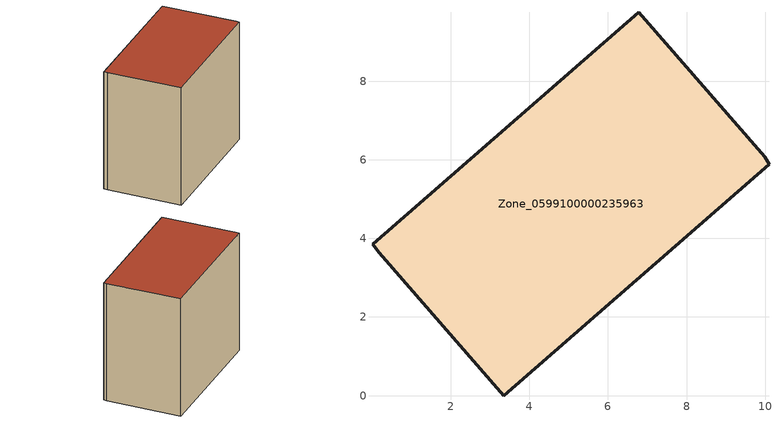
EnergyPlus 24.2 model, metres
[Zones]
Zone_0599100000235963
 floor ground (C_G): 0.18,3.64 0.01,3.85 6.78,9.75 9.98,6.08 10.1,5.88 3.35,0 z0
 wall outside (C_F): 0.18,3.64 3.35,0 10.1,5.88 9.98,6.08 6.78,9.75 0.01,3.85 0.18,3.64 z0:8.12
 roof outside (C_R): 0.01,3.85 0.18,3.64 3.35,0 10.1,5.88 9.98,6.08 6.78,9.75 z8.12
[BUILDING]
Pand.0599100000235963: North Axis=0; Terrain=City; Loads Convergence Tolerance Value=0.04; Temperature Convergence Tolerance Value=0.4; Solar Distribution=FullExterior; Maximum Number of Warmup Days=25; Minimum Number of Warmup Days=1
[Site:Location]
Rotterdam.The.Hague.AP_ZH_NLD Design_Conditions: Latitude=51.96; Longitude=4.45; Time Zone=1; Elevation=-4.5
[SITE:GROUNDTEMPERATURE:BUILDINGSURFACE]
18, 18, 18, 18, 18, 18, 18, 18, 18, 18, 18, 18
[MATERIAL] Thermal Absorptance=0.9; Solar Absorptance=0.7; Visible Absorptance=0.7
Name | Roughness | Thickness | Conductivity | Density | Specific Heat
G.TI.1975-1991 | MediumSmooth | 0.15 | 0.288461 | 540 | 1210
F.TI.1975-1991 | Rough | 0.3 | 0.230769 | 1920 | 840
R.TI.1975-1991 | MediumRough | 0.2 | 0.153846 | 1500 | 1000
[CONSTRUCTION]
C_G: G.TI.1975-1991
C_F: F.TI.1975-1991
C_R: R.TI.1975-1991
[ZONE]
Zone_0599100000235963: Type=1; Multiplier=1; Ceiling Height=Autocalculate; Volume=Autocalculate; Floor Area=autocalculate; Part of Total Floor Area=Yes
[ZONEINFILTRATION:DESIGNFLOWRATE]
Infil_Zone_0599100000235963: Zone or ZoneList or Space or SpaceList=Zone_0599100000235963; Schedule=AlwaysOn; Design Flow Rate Calculation Method=Flow/Area; Flow Rate per Floor Area=0.003; Constant Term Coefficient=1; Temperature Term Coefficient=0; Velocity Term Coefficient=0; Velocity Squared Term Coefficient=0
[HVACTEMPLATE:ZONE:IDEALLOADSAIRSYSTEM]
Zone_0599100000235963: Maximum Heating Supply Air Temperature=50; Minimum Cooling Supply Air Temperature=13; Maximum Heating Supply Air Humidity Ratio=0.0156; Minimum Cooling Supply Air Humidity Ratio=0.0077; Heating Limit=NoLimit; Cooling Limit=NoLimit; Dehumidification Control Type=ConstantSensibleHeatRatio; Cooling Sensible Heat Ratio=0.7; Dehumidification Setpoint=60; Humidification Control Type=None; Humidification Setpoint=30; Outdoor Air Method=None; Outdoor Air Flow Rate per Person=0.00944; Outdoor Air Flow Rate per Zone Floor Area=0; Outdoor Air Flow Rate per Zone=0; Demand Controlled Ventilation Type=None; Outdoor Air Economizer Type=NoEconomizer; Heat Recovery Type=None; Sensible Heat Recovery Effectiveness=0.7; Latent Heat Recovery Effectiveness=0.65
[ZONECONTROL:THERMOSTAT]
ThermostatControl_Zone_0599100000235963: Zone or ZoneList=Zone_0599100000235963; Control Type Schedule=DualSetpointControlType; Control 1=Thermostat_Zone_0599100000235963; Temperature Difference Between Cutout And Setpoint=0
[THERMOSTATSETPOINT:DUALSETPOINT]
Thermostat_Zone_0599100000235963: Heating Setpoint Temperature Schedule=HeatingSetpoint_Zone_0599100000235963; Cooling Setpoint Temperature Schedule=CoolingSetpoint_Zone_0599100000235963
[SCHEDULE:COMPACT]
HeatingSetpoint_Zone_0599100000235963: Through: 12/31, For: AllDays, Until: 24:00, 21
CoolingSetpoint_Zone_0599100000235963: Through: 12/31, For: AllDays, Until: 24:00, 24
DualSetpointControlType: Through: 12/31, For: AllDays, Until: 24:00, 4
AlwaysOn: Through: 12/31, For: AllDays, Until: 24:00, 1
